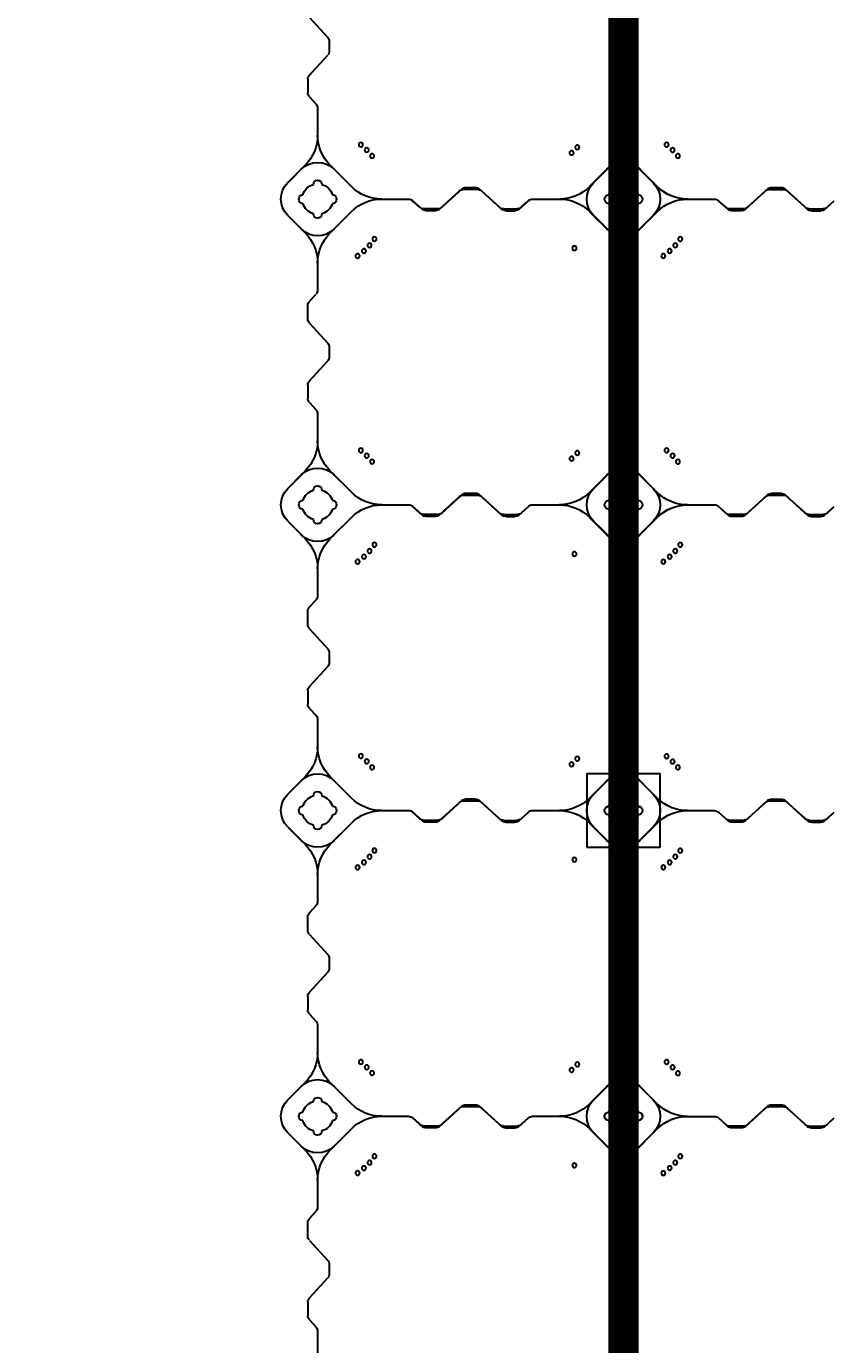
# Model space of a CAD drawing. Header units: millimetres. Extents: x -1612139 to -1260738, y 1141106 to 1536160.
# Drawn here: x -1313995 to -1312680, y 1256938 to 1259094 of the extents above; entities that cross this region are included whole.
import ezdxf

# ---------------------------------------------------------------- set-up
doc = ezdxf.new("R2010")
doc.units = ezdxf.units.MM
doc.header["$LTSCALE"] = 10
doc.layers.get('0').update_dxf_attribs({"linetype": 'CONTINUOUS'})
doc.layers.get('DEFPOINTS').update_dxf_attribs({"linetype": 'CONTINUOUS'})
doc.layers.add('W-FLOAT_BOWL浮筒', color=253, linetype='CONTINUOUS')
doc.styles.add('STANDARD_T3', font='simplex.shx', dxfattribs={"width": 0.7, "bigfont": 'gbcbig.shx'})
doc.dimstyles.new('W&&200', dxfattribs={"dimtxt": 700, "dimasz": 200, "dimexe": 500, "dimexo": 600, "dimgap": 200, "dimtad": 1, "dimdec": 0, "dimzin": 0, "dimdsep": 46, "dimtxsty": 'STANDARD_T3', "dimcen": 0.09, "dimclrd": 1, "dimclre": 1, "dimclrt": 7, "dimazin": 2, "dimtfac": 1, "dimtdec": 0, "dimtix": 1, "dimtmove": 2, "dimatfit": 3, "dimfxl": 100, "dimtolj": 1, "dimtzin": 0, "dimarcsym": 0})

# ---------------------------------------------------------------- blocks, each defined once
blk = doc.blocks.new('蓝色')
at = {"layer": 'W-FLOAT_BOWL浮筒', "color": 5}
for p, q in [((20006.3, -1148.4), (20006.3, -1104.2)), ((20006.3, -1148.2), (20006.3, -1104.2)), ((19989.9, -1170.3), (20003.7, -1155.1)), ((19992.9, -1166.8), (20003.7, -1154.9)), ((19987.3, -1192.3), (19987.3, -1177)), ((19990.3, -1195.8), (19990.3, -1173.5)), ((19989.9, -1199), (20019.7, -1231.8)), ((19992.9, -1202.5), (20022.7, -1235.3)), ((20022.3, -1260.8), (20022.3, -1238.5)), ((20025.3, -1257.3), (20025.3, -1242)), ((19989.9, -1300.3), (20019.7, -1267.5)), ((19992.9, -1296.8), (20022.7, -1264)), ((19987.3, -1307), (19987.3, -1322.3)), ((19990.3, -1303.5), (19990.3, -1325.8)), ((19989.9, -1329), (20003.7, -1344.2)), ((19992.9, -1332.5), (20003.7, -1344.4)), ((20006.3, -1394.9), (20006.3, -1350.9)), ((20006.3, -1394.9), (20006.3, -1351.1)), ((19951.1, -1479.1), (19985.8, -1444.4)), ((20061.6, -1479.1), (20026.8, -1444.4)), ((19979.5, -1450.8), (19951.2, -1479.1)), ((19957.5, -1472.8), (19985.8, -1444.5)), ((19957.5, -1472.7), (19979.4, -1450.8)), ((20055.2, -1472.8), (20026.8, -1444.5)), ((20033.2, -1450.8), (20055.2, -1472.7)), ((20033.2, -1450.8), (20061.5, -1479.1)), ((20173.5, -1486.2), (20161.6, -1497)), ((20177, -1483.2), (20161.8, -1497)), ((20202.5, -1483.6), (20180.2, -1483.6)), ((20199, -1480.6), (20183.7, -1480.6)), ((20205.7, -1483.2), (20238.5, -1513)), ((20209.2, -1486.2), (20242, -1516)), ((20303.5, -1486.2), (20270.7, -1516)), ((20307, -1483.2), (20274.2, -1513)), ((20310.2, -1483.6), (20332.5, -1483.6)), ((20313.7, -1480.6), (20329, -1480.6)), ((20335.7, -1483.2), (20350.9, -1497)), ((20339.2, -1486.2), (20351.1, -1497)), ((20110.9, -1499.6), (20155.1, -1499.6)), ((20110.9, -1499.6), (20154.9, -1499.6)), ((19985.8, -1554.9), (19951.1, -1520.1)), ((19979.5, -1548.4), (19951.2, -1520.1)), ((19979.4, -1548.4), (19957.5, -1526.5)), ((19957.5, -1526.5), (19985.8, -1554.8)), ((20026.8, -1554.9), (20061.6, -1520.1)), ((20055.2, -1526.5), (20026.8, -1554.8)), ((20033.2, -1548.4), (20061.5, -1520.1)), ((20055.2, -1526.5), (20033.2, -1548.4)), ((20245.2, -1515.6), (20267.5, -1515.6)), ((20248.7, -1518.6), (20264, -1518.6)), ((20006.3, -1648.4), (20006.3, -1604.2)), ((20006.3, -1648.2), (20006.3, -1604.2)), ((19989.9, -1670.3), (20003.7, -1655.1)), ((19992.9, -1666.8), (20003.7, -1654.9)), ((19987.3, -1692.3), (19987.3, -1677)), ((19990.3, -1695.8), (19990.3, -1673.5)), ((19989.9, -1699), (20019.7, -1731.8)), ((19992.9, -1702.5), (20022.7, -1735.3)), ((20022.3, -1760.8), (20022.3, -1738.5)), ((20025.3, -1757.3), (20025.3, -1742)), ((19989.9, -1800.3), (20019.7, -1767.5)), ((19992.9, -1796.8), (20022.7, -1764)), ((19987.3, -1807), (19987.3, -1822.3)), ((19990.3, -1803.5), (19990.3, -1825.8)), ((19989.9, -1829), (20003.7, -1844.2)), ((19992.9, -1832.5), (20003.7, -1844.4)), ((20006.3, -1894.9), (20006.3, -1850.9)), ((20006.3, -1894.9), (20006.3, -1851.1)), ((19951.1, -1979.1), (19985.8, -1944.4)), ((19979.5, -1950.8), (19951.2, -1979.1)), ((19957.5, -1972.8), (19985.8, -1944.5)), ((19957.5, -1972.7), (19979.4, -1950.8)), ((20061.6, -1979.1), (20026.8, -1944.4)), ((20055.2, -1972.8), (20026.8, -1944.5)), ((20033.2, -1950.8), (20055.2, -1972.7)), ((20033.2, -1950.8), (20061.5, -1979.1)), ((20177, -1983.2), (20161.8, -1997)), ((20199, -1980.6), (20183.7, -1980.6)), ((20205.7, -1983.2), (20238.5, -2013)), ((20307, -1983.2), (20274.2, -2013)), ((20313.7, -1980.6), (20329, -1980.6)), ((20335.7, -1983.2), (20350.9, -1997)), ((20110.9, -1999.6), (20155.1, -1999.6)), ((20110.9, -1999.6), (20154.9, -1999.6)), ((20173.5, -1986.2), (20161.6, -1997)), ((20202.5, -1983.6), (20180.2, -1983.6)), ((20209.2, -1986.2), (20242, -2016)), ((20303.5, -1986.2), (20270.7, -2016)), ((20310.2, -1983.6), (20332.5, -1983.6)), ((20339.2, -1986.2), (20351.1, -1997)), ((19985.8, -2054.9), (19951.1, -2020.1)), ((19979.5, -2048.4), (19951.2, -2020.1)), ((19957.5, -2026.5), (19985.8, -2054.8)), ((20026.8, -2054.9), (20061.6, -2020.1)), ((20055.2, -2026.5), (20026.8, -2054.8)), ((20033.2, -2048.4), (20061.5, -2020.1)), ((20245.2, -2015.6), (20267.5, -2015.6)), ((20248.7, -2018.6), (20264, -2018.6)), ((19979.4, -2048.4), (19957.5, -2026.5)), ((20055.2, -2026.5), (20033.2, -2048.4)), ((20006.3, -2148.4), (20006.3, -2104.2)), ((20006.3, -2148.2), (20006.3, -2104.2)), ((19989.9, -2170.3), (20003.7, -2155.1)), ((19992.9, -2166.8), (20003.7, -2154.9)), ((19987.3, -2192.3), (19987.3, -2177)), ((19990.3, -2195.8), (19990.3, -2173.5)), ((19989.9, -2199), (20019.7, -2231.8)), ((19992.9, -2202.5), (20022.7, -2235.3)), ((20022.3, -2260.8), (20022.3, -2238.5)), ((20025.3, -2257.3), (20025.3, -2242)), ((19989.9, -2300.3), (20019.7, -2267.5)), ((19992.9, -2296.8), (20022.7, -2264)), ((19990.3, -2303.5), (19990.3, -2325.8)), ((19987.3, -2307), (19987.3, -2322.3)), ((19989.9, -2329), (20003.7, -2344.2)), ((19992.9, -2332.5), (20003.7, -2344.4)), ((20006.3, -2394.9), (20006.3, -2350.9)), ((20006.3, -2394.9), (20006.3, -2351.1)), ((19951.1, -2479.1), (19985.8, -2444.4)), ((19979.5, -2450.8), (19951.2, -2479.1)), ((19957.5, -2472.8), (19985.8, -2444.5)), ((19957.5, -2472.7), (19979.4, -2450.8)), ((20061.6, -2479.1), (20026.8, -2444.4)), ((20055.2, -2472.8), (20026.8, -2444.5)), ((20033.2, -2450.8), (20055.2, -2472.7)), ((20033.2, -2450.8), (20061.5, -2479.1)), ((20110.9, -2499.6), (20155.1, -2499.6)), ((20110.9, -2499.6), (20154.9, -2499.6)), ((20173.5, -2486.2), (20161.6, -2497)), ((20177, -2483.2), (20161.8, -2497)), ((20202.5, -2483.6), (20180.2, -2483.6)), ((20199, -2480.6), (20183.7, -2480.6)), ((20205.7, -2483.2), (20238.5, -2513)), ((20209.2, -2486.2), (20242, -2516)), ((20303.5, -2486.2), (20270.7, -2516)), ((20307, -2483.2), (20274.2, -2513)), ((20310.2, -2483.6), (20332.5, -2483.6)), ((20313.7, -2480.6), (20329, -2480.6)), ((20335.7, -2483.2), (20350.9, -2497)), ((20339.2, -2486.2), (20351.1, -2497)), ((19985.8, -2554.9), (19951.1, -2520.1)), ((19979.5, -2548.4), (19951.2, -2520.1)), ((20026.8, -2554.9), (20061.6, -2520.1)), ((20033.2, -2548.4), (20061.5, -2520.1)), ((20245.2, -2515.6), (20267.5, -2515.6)), ((20248.7, -2518.6), (20264, -2518.6)), ((19979.4, -2548.4), (19957.5, -2526.5)), ((19957.5, -2526.5), (19985.8, -2554.8)), ((20055.2, -2526.5), (20026.8, -2554.8)), ((20055.2, -2526.5), (20033.2, -2548.4)), ((20006.3, -2648.4), (20006.3, -2604.2)), ((20006.3, -2648.2), (20006.3, -2604.2)), ((19989.9, -2670.3), (20003.7, -2655.1)), ((19992.9, -2666.8), (20003.7, -2654.9)), ((19987.3, -2692.3), (19987.3, -2677)), ((19990.3, -2695.8), (19990.3, -2673.5)), ((19989.9, -2699), (20019.7, -2731.8)), ((19992.9, -2702.5), (20022.7, -2735.3)), ((20022.3, -2760.8), (20022.3, -2738.5)), ((20025.3, -2757.3), (20025.3, -2742)), ((19989.9, -2800.3), (20019.7, -2767.5)), ((19992.9, -2796.8), (20022.7, -2764)), ((19987.3, -2807), (19987.3, -2822.3)), ((19990.3, -2803.5), (19990.3, -2825.8)), ((19989.9, -2829), (20003.7, -2844.2)), ((19992.9, -2832.5), (20003.7, -2844.4)), ((20006.3, -2894.9), (20006.3, -2850.9)), ((20006.3, -2894.9), (20006.3, -2851.1)), ((19951.1, -2979.1), (19985.8, -2944.4)), ((19979.5, -2950.8), (19951.2, -2979.1)), ((19957.5, -2972.8), (19985.8, -2944.5)), ((19957.5, -2972.7), (19979.4, -2950.8)), ((20061.6, -2979.1), (20026.8, -2944.4)), ((20055.2, -2972.8), (20026.8, -2944.5)), ((20033.2, -2950.8), (20055.2, -2972.7)), ((20033.2, -2950.8), (20061.5, -2979.1)), ((20173.5, -2986.2), (20161.6, -2997)), ((20177, -2983.2), (20161.8, -2997)), ((20202.5, -2983.6), (20180.2, -2983.6)), ((20199, -2980.6), (20183.7, -2980.6)), ((20205.7, -2983.2), (20238.5, -3013)), ((20209.2, -2986.2), (20242, -3016)), ((20303.5, -2986.2), (20270.7, -3016)), ((20307, -2983.2), (20274.2, -3013)), ((20310.2, -2983.6), (20332.5, -2983.6)), ((20313.7, -2980.6), (20329, -2980.6)), ((20335.7, -2983.2), (20350.9, -2997)), ((20339.2, -2986.2), (20351.1, -2997)), ((20110.9, -2999.6), (20155.1, -2999.6)), ((20110.9, -2999.6), (20154.9, -2999.6)), ((20245.2, -3015.6), (20267.5, -3015.6)), ((19985.8, -3054.9), (19951.1, -3020.1)), ((19979.5, -3048.4), (19951.2, -3020.1)), ((19979.4, -3048.4), (19957.5, -3026.5)), ((19957.5, -3026.5), (19985.8, -3054.8)), ((20026.8, -3054.9), (20061.6, -3020.1)), ((20055.2, -3026.5), (20026.8, -3054.8)), ((20033.2, -3048.4), (20061.5, -3020.1)), ((20055.2, -3026.5), (20033.2, -3048.4)), ((20248.7, -3018.6), (20264, -3018.6)), ((20006.3, -3148.4), (20006.3, -3104.2)), ((20006.3, -3148.2), (20006.3, -3104.2)), ((19989.9, -3170.3), (20003.7, -3155.1)), ((19992.9, -3166.8), (20003.7, -3154.9)), ((19987.3, -3192.3), (19987.3, -3177)), ((19990.3, -3195.8), (19990.3, -3173.5)), ((19989.9, -3199), (20019.7, -3231.8)), ((19992.9, -3202.5), (20022.7, -3235.3)), ((20022.3, -3260.8), (20022.3, -3238.5)), ((20025.3, -3257.3), (20025.3, -3242)), ((19989.9, -3300.3), (20019.7, -3267.5)), ((19992.9, -3296.8), (20022.7, -3264))]:
    blk.add_line(p, q, dxfattribs=at)
for centre in [(20071.6, -1406.7), (20081.9, -1414.9), (20091.1, -1424.1), (20099.2, -1434.3), (20095.3, -1570.2), (20076.9, -1588.6), (20086.6, -1579.9), (20071.6, -1906.7), (20081.9, -1914.9), (20091.1, -1924.1), (20099.2, -1934.3), (20095.3, -2070.2), (20076.9, -2088.6), (20086.6, -2079.9), (20071.6, -2406.7), (20081.9, -2414.9), (20091.1, -2424.1), (20099.2, -2434.3), (20076.9, -2588.6), (20086.6, -2579.9), (20095.3, -2570.2), (20071.6, -2906.7), (20081.9, -2914.9), (20091.1, -2924.1), (20099.2, -2934.3), (20086.6, -3079.9), (20095.3, -3070.2), (20076.9, -3088.6)]:
    blk.add_circle(centre, 3.5, dxfattribs=at)
for centre, radius, start, end in [((19996.3, -1148.2), 10, 317.7263, 0), ((19996.3, -1148.4), 10, 317.7263, 0), ((19997.3, -1177), 10, 137.7263, 180), ((20000.3, -1173.5), 10, 137.7263, 180), ((19997.3, -1192.3), 10, 180, 222.2737), ((20000.3, -1195.8), 10, 180, 222.2737), ((20012.3, -1238.5), 10, 0, 42.2737), ((20015.3, -1242), 10, 0, 42.2737), ((20012.3, -1260.8), 10, 317.7263, 0), ((20015.3, -1257.3), 10, 317.7263, 0), ((19997.3, -1307), 10, 137.7263, 180), ((20000.3, -1303.5), 10, 137.7263, 180), ((19997.3, -1322.3), 10, 180, 222.2737), ((20000.3, -1325.8), 10, 180, 222.2737), ((19996.3, -1350.9), 10, 0, 42.2737), ((19996.3, -1351.1), 10, 0, 42.2737), ((19936.3, -1394.9), 70, 315, 0), ((19936.3, -1395), 70, 315, 0), ((20076.3, -1394.9), 70, 180, 225), ((20076.3, -1395), 70, 180, 225), ((20006.3, -1477.7), 38, 45, 135), ((20006.4, -1477.7), 38, 45, 135), ((19984.4, -1499.6), 38, 135, 225), ((19984.4, -1499.7), 38, 135, 225), ((20006.3, -1499.6), 25, 106.2602, 163.7398), ((20006.3, -1499.6), 25, 106.2602, 163.7398), ((20006.3, -1499.6), 25, 106.2602, 163.7398), ((20006.3, -1499.6), 25, 106.2602, 163.7398), ((20006.3, -1475.6), 7, 0, 180), ((20006.3, -1475.6), 7, 0, 180), ((20006.3, -1475.6), 7, 0, 180), ((20006.3, -1475.6), 7, 0, 180), ((20006.3, -1499.6), 25, 16.2602, 73.7398), ((20006.3, -1499.6), 25, 16.2602, 73.7398), ((20006.3, -1499.6), 25, 16.2602, 73.7398), ((20006.3, -1499.6), 25, 16.2602, 73.7398), ((20028.3, -1499.6), 38, 315, 45), ((20028.3, -1499.7), 38, 315, 45), ((20111, -1429.6), 70, 225, 270), ((20111.1, -1429.6), 70, 225, 270), ((20180.2, -1493.6), 10, 90, 132.2737), ((20183.7, -1490.6), 10, 90, 132.2737), ((20199, -1490.6), 10, 47.7263, 90), ((20202.5, -1493.6), 10, 47.7263, 90), ((20310.2, -1493.6), 10, 90, 132.2737), ((20313.7, -1490.6), 10, 90, 132.2737), ((20329, -1490.6), 10, 47.7263, 90), ((20332.5, -1493.6), 10, 47.7263, 90), ((19982.3, -1499.6), 7, 90, 270), ((19982.3, -1499.6), 7, 90, 270), ((19982.3, -1499.6), 7, 90, 270), ((19982.3, -1499.6), 7, 90, 270), ((20006.3, -1499.6), 25, 196.2602, 253.7398), ((20006.3, -1499.6), 25, 196.2602, 253.7398), ((20006.3, -1499.6), 25, 196.2602, 253.7398), ((20006.3, -1499.6), 25, 196.2602, 253.7398), ((20006.3, -1499.6), 25, 286.2602, 343.7398), ((20006.3, -1499.6), 25, 286.2602, 343.7398), ((20006.3, -1499.6), 25, 286.2602, 343.7398), ((20006.3, -1499.6), 25, 286.2602, 343.7398), ((20030.3, -1499.6), 7, 270, 90), ((20030.3, -1499.6), 7, 270, 90), ((20030.3, -1499.6), 7, 270, 90), ((20030.3, -1499.6), 7, 270, 90), ((20111, -1569.6), 70, 90, 135), ((20111.1, -1569.6), 70, 90, 135), ((20154.9, -1489.6), 10, 270, 312.2737), ((20155.1, -1489.6), 10, 270, 312.2737), ((20006.3, -1523.6), 7, 180, 0), ((20006.3, -1523.6), 7, 180, 0), ((20006.3, -1523.6), 7, 180, 0), ((20006.3, -1523.6), 7, 180, 0), ((20245.2, -1505.6), 10, 227.7263, 270), ((20248.7, -1508.6), 10, 227.7263, 270), ((20264, -1508.6), 10, 270, 312.2737), ((20267.5, -1505.6), 10, 270, 312.2737), ((20006.3, -1521.6), 38, 225, 315), ((20006.4, -1521.6), 38, 225, 315), ((19936.3, -1604.3), 70, 0, 45), ((19936.3, -1604.3), 70, 0, 45), ((20076.3, -1604.3), 70, 135, 180), ((20076.3, -1604.3), 70, 135, 180), ((19996.3, -1648.2), 10, 317.7263, 0), ((19996.3, -1648.4), 10, 317.7263, 0), ((19997.3, -1677), 10, 137.7263, 180), ((20000.3, -1673.5), 10, 137.7263, 180), ((19997.3, -1692.3), 10, 180, 222.2737), ((20000.3, -1695.8), 10, 180, 222.2737), ((20012.3, -1738.5), 10, 0, 42.2737), ((20015.3, -1742), 10, 0, 42.2737), ((20012.3, -1760.8), 10, 317.7263, 0), ((20015.3, -1757.3), 10, 317.7263, 0), ((19997.3, -1807), 10, 137.7263, 180), ((20000.3, -1803.5), 10, 137.7263, 180), ((19997.3, -1822.3), 10, 180, 222.2737), ((20000.3, -1825.8), 10, 180, 222.2737), ((19996.3, -1850.9), 10, 0, 42.2737), ((19996.3, -1851.1), 10, 0, 42.2737), ((19936.3, -1894.9), 70, 315, 0), ((19936.3, -1895), 70, 315, 0), ((20076.3, -1894.9), 70, 180, 225), ((20076.3, -1895), 70, 180, 225), ((20006.3, -1977.7), 38, 45, 135), ((20006.4, -1977.7), 38, 45, 135), ((19984.4, -1999.6), 38, 135, 225), ((19984.4, -1999.7), 38, 135, 225), ((20006.3, -1999.6), 25, 106.2602, 163.7398), ((20006.3, -1999.6), 25, 106.2602, 163.7398), ((20006.3, -1999.6), 25, 106.2602, 163.7398), ((20006.3, -1999.6), 25, 106.2602, 163.7398), ((20006.3, -1975.6), 7, 0, 180), ((20006.3, -1975.6), 7, 0, 180), ((20006.3, -1975.6), 7, 0, 180), ((20006.3, -1975.6), 7, 0, 180), ((20006.3, -1999.6), 25, 16.2602, 73.7398), ((20006.3, -1999.6), 25, 16.2602, 73.7398), ((20006.3, -1999.6), 25, 16.2602, 73.7398), ((20006.3, -1999.6), 25, 16.2602, 73.7398), ((20028.3, -1999.6), 38, 315, 45), ((20028.3, -1999.7), 38, 315, 45), ((20111, -1929.6), 70, 225, 270), ((20111.1, -1929.6), 70, 225, 270), ((20183.7, -1990.6), 10, 90, 132.2737), ((20199, -1990.6), 10, 47.7263, 90), ((20313.7, -1990.6), 10, 90, 132.2737), ((20329, -1990.6), 10, 47.7263, 90), ((19982.3, -1999.6), 7, 90, 270), ((19982.3, -1999.6), 7, 90, 270), ((19982.3, -1999.6), 7, 90, 270), ((19982.3, -1999.6), 7, 90, 270), ((20030.3, -1999.6), 7, 270, 90), ((20030.3, -1999.6), 7, 270, 90), ((20030.3, -1999.6), 7, 270, 90), ((20030.3, -1999.6), 7, 270, 90), ((20111, -2069.6), 70, 90, 135), ((20111.1, -2069.6), 70, 90, 135), ((20154.9, -1989.6), 10, 270, 312.2737), ((20155.1, -1989.6), 10, 270, 312.2737), ((20180.2, -1993.6), 10, 90, 132.2737), ((20202.5, -1993.6), 10, 47.7263, 90), ((20310.2, -1993.6), 10, 90, 132.2737), ((20332.5, -1993.6), 10, 47.7263, 90), ((20006.3, -1999.6), 25, 196.2602, 253.7398), ((20006.3, -1999.6), 25, 196.2602, 253.7398), ((20006.3, -1999.6), 25, 196.2602, 253.7398), ((20006.3, -1999.6), 25, 196.2602, 253.7398), ((20006.3, -2023.6), 7, 180, 0), ((20006.3, -2023.6), 7, 180, 0), ((20006.3, -2023.6), 7, 180, 0), ((20006.3, -2023.6), 7, 180, 0), ((20006.3, -1999.6), 25, 286.2602, 343.7398), ((20006.3, -1999.6), 25, 286.2602, 343.7398), ((20006.3, -1999.6), 25, 286.2602, 343.7398), ((20006.3, -1999.6), 25, 286.2602, 343.7398), ((20245.2, -2005.6), 10, 227.7263, 270), ((20248.7, -2008.6), 10, 227.7263, 270), ((20264, -2008.6), 10, 270, 312.2737), ((20267.5, -2005.6), 10, 270, 312.2737), ((20006.3, -2021.6), 38, 225, 315), ((20006.4, -2021.6), 38, 225, 315), ((19936.3, -2104.3), 70, 0, 45), ((19936.3, -2104.3), 70, 0, 45), ((20076.3, -2104.3), 70, 135, 180), ((20076.3, -2104.3), 70, 135, 180), ((19996.3, -2148.2), 10, 317.7263, 0), ((19996.3, -2148.4), 10, 317.7263, 0), ((19997.3, -2177), 10, 137.7263, 180), ((20000.3, -2173.5), 10, 137.7263, 180), ((19997.3, -2192.3), 10, 180, 222.2737), ((20000.3, -2195.8), 10, 180, 222.2737), ((20012.3, -2238.5), 10, 0, 42.2737), ((20015.3, -2242), 10, 0, 42.2737), ((20012.3, -2260.8), 10, 317.7263, 0), ((20015.3, -2257.3), 10, 317.7263, 0), ((19997.3, -2307), 10, 137.7263, 180), ((20000.3, -2303.5), 10, 137.7263, 180), ((19997.3, -2322.3), 10, 180, 222.2737), ((20000.3, -2325.8), 10, 180, 222.2737), ((19996.3, -2350.9), 10, 0, 42.2737), ((19996.3, -2351.1), 10, 0, 42.2737), ((19936.3, -2394.9), 70, 315, 0), ((19936.3, -2395), 70, 315, 0), ((20076.3, -2394.9), 70, 180, 225), ((20076.3, -2395), 70, 180, 225), ((20006.3, -2477.7), 38, 45, 135), ((20006.4, -2477.7), 38, 45, 135), ((19984.4, -2499.6), 38, 135, 225), ((19984.4, -2499.7), 38, 135, 225), ((20006.3, -2499.6), 25, 106.2602, 163.7398), ((20006.3, -2499.6), 25, 106.2602, 163.7398), ((20006.3, -2499.6), 25, 106.2602, 163.7398), ((20006.3, -2499.6), 25, 106.2602, 163.7398), ((20006.3, -2475.6), 7, 0, 180), ((20006.3, -2475.6), 7, 0, 180), ((20006.3, -2475.6), 7, 0, 180), ((20006.3, -2475.6), 7, 0, 180), ((20006.3, -2499.6), 25, 16.2602, 73.7398), ((20006.3, -2499.6), 25, 16.2602, 73.7398), ((20006.3, -2499.6), 25, 16.2602, 73.7398), ((20006.3, -2499.6), 25, 16.2602, 73.7398), ((20028.3, -2499.6), 38, 315, 45), ((20028.3, -2499.7), 38, 315, 45), ((20111, -2429.6), 70, 225, 270), ((20111.1, -2429.6), 70, 225, 270), ((19982.3, -2499.6), 7, 90, 270), ((19982.3, -2499.6), 7, 90, 270), ((19982.3, -2499.6), 7, 90, 270), ((19982.3, -2499.6), 7, 90, 270), ((20030.3, -2499.6), 7, 270, 90), ((20030.3, -2499.6), 7, 270, 90), ((20030.3, -2499.6), 7, 270, 90), ((20030.3, -2499.6), 7, 270, 90), ((20111, -2569.6), 70, 90, 135), ((20111.1, -2569.6), 70, 90, 135), ((20154.9, -2489.6), 10, 270, 312.2737), ((20155.1, -2489.6), 10, 270, 312.2737), ((20180.2, -2493.6), 10, 90, 132.2737), ((20183.7, -2490.6), 10, 90, 132.2737), ((20199, -2490.6), 10, 47.7263, 90), ((20202.5, -2493.6), 10, 47.7263, 90), ((20310.2, -2493.6), 10, 90, 132.2737), ((20313.7, -2490.6), 10, 90, 132.2737), ((20329, -2490.6), 10, 47.7263, 90), ((20332.5, -2493.6), 10, 47.7263, 90), ((20006.3, -2499.6), 25, 196.2602, 253.7398), ((20006.3, -2499.6), 25, 196.2602, 253.7398), ((20006.3, -2499.6), 25, 196.2602, 253.7398), ((20006.3, -2499.6), 25, 196.2602, 253.7398), ((20006.3, -2499.6), 25, 286.2602, 343.7398), ((20006.3, -2499.6), 25, 286.2602, 343.7398), ((20006.3, -2499.6), 25, 286.2602, 343.7398), ((20006.3, -2499.6), 25, 286.2602, 343.7398), ((20245.2, -2505.6), 10, 227.7263, 270), ((20248.7, -2508.6), 10, 227.7263, 270), ((20264, -2508.6), 10, 270, 312.2737), ((20267.5, -2505.6), 10, 270, 312.2737), ((20006.3, -2523.6), 7, 180, 0), ((20006.3, -2523.6), 7, 180, 0), ((20006.3, -2523.6), 7, 180, 0), ((20006.3, -2523.6), 7, 180, 0), ((20006.3, -2521.6), 38, 225, 315), ((20006.4, -2521.6), 38, 225, 315), ((19936.3, -2604.3), 70, 0, 45), ((19936.3, -2604.3), 70, 0, 45), ((20076.3, -2604.3), 70, 135, 180), ((20076.3, -2604.3), 70, 135, 180), ((19996.3, -2648.2), 10, 317.7263, 0), ((19996.3, -2648.4), 10, 317.7263, 0), ((19997.3, -2677), 10, 137.7263, 180), ((20000.3, -2673.5), 10, 137.7263, 180), ((19997.3, -2692.3), 10, 180, 222.2737), ((20000.3, -2695.8), 10, 180, 222.2737), ((20012.3, -2738.5), 10, 0, 42.2737), ((20015.3, -2742), 10, 0, 42.2737), ((20015.3, -2757.3), 10, 317.7263, 0), ((20012.3, -2760.8), 10, 317.7263, 0), ((19997.3, -2807), 10, 137.7263, 180), ((20000.3, -2803.5), 10, 137.7263, 180), ((19997.3, -2822.3), 10, 180, 222.2737), ((20000.3, -2825.8), 10, 180, 222.2737), ((19996.3, -2850.9), 10, 0, 42.2737), ((19996.3, -2851.1), 10, 0, 42.2737), ((19936.3, -2894.9), 70, 315, 0), ((19936.3, -2895), 70, 315, 0), ((20076.3, -2894.9), 70, 180, 225), ((20076.3, -2895), 70, 180, 225), ((20006.3, -2977.7), 38, 45, 135), ((20006.4, -2977.7), 38, 45, 135), ((19984.4, -2999.6), 38, 135, 225), ((19984.4, -2999.7), 38, 135, 225), ((20006.3, -2975.6), 7, 0, 180), ((20006.3, -2975.6), 7, 0, 180), ((20006.3, -2975.6), 7, 0, 180), ((20006.3, -2975.6), 7, 0, 180), ((20028.3, -2999.6), 38, 315, 45), ((20028.3, -2999.7), 38, 315, 45), ((19982.3, -2999.6), 7, 90, 270), ((19982.3, -2999.6), 7, 90, 270), ((19982.3, -2999.6), 7, 90, 270), ((19982.3, -2999.6), 7, 90, 270), ((20006.3, -2999.6), 25, 106.2602, 163.7398), ((20006.3, -2999.6), 25, 106.2602, 163.7398), ((20006.3, -2999.6), 25, 106.2602, 163.7398), ((20006.3, -2999.6), 25, 106.2602, 163.7398), ((20006.3, -2999.6), 25, 16.2602, 73.7398), ((20006.3, -2999.6), 25, 16.2602, 73.7398), ((20006.3, -2999.6), 25, 16.2602, 73.7398), ((20006.3, -2999.6), 25, 16.2602, 73.7398), ((20030.3, -2999.6), 7, 270, 90), ((20030.3, -2999.6), 7, 270, 90), ((20030.3, -2999.6), 7, 270, 90), ((20030.3, -2999.6), 7, 270, 90), ((20111, -2929.6), 70, 225, 270), ((20111.1, -2929.6), 70, 225, 270), ((20180.2, -2993.6), 10, 90, 132.2737), ((20183.7, -2990.6), 10, 90, 132.2737), ((20199, -2990.6), 10, 47.7263, 90), ((20202.5, -2993.6), 10, 47.7263, 90), ((20310.2, -2993.6), 10, 90, 132.2737), ((20313.7, -2990.6), 10, 90, 132.2737), ((20329, -2990.6), 10, 47.7263, 90), ((20332.5, -2993.6), 10, 47.7263, 90), ((20006.3, -2999.6), 25, 196.2602, 253.7398), ((20006.3, -2999.6), 25, 196.2602, 253.7398), ((20006.3, -2999.6), 25, 196.2602, 253.7398), ((20006.3, -2999.6), 25, 196.2602, 253.7398), ((20006.3, -2999.6), 25, 286.2602, 343.7398), ((20006.3, -2999.6), 25, 286.2602, 343.7398), ((20006.3, -2999.6), 25, 286.2602, 343.7398), ((20006.3, -2999.6), 25, 286.2602, 343.7398), ((20111, -3069.6), 70, 90, 135), ((20111.1, -3069.6), 70, 90, 135), ((20154.9, -2989.6), 10, 270, 312.2737), ((20155.1, -2989.6), 10, 270, 312.2737), ((20245.2, -3005.6), 10, 227.7263, 270), ((20248.7, -3008.6), 10, 227.7263, 270), ((20264, -3008.6), 10, 270, 312.2737), ((20267.5, -3005.6), 10, 270, 312.2737), ((20006.3, -3023.6), 7, 180, 0), ((20006.3, -3023.6), 7, 180, 0), ((20006.3, -3023.6), 7, 180, 0), ((20006.3, -3023.6), 7, 180, 0), ((20006.3, -3021.6), 38, 225, 315), ((20006.4, -3021.6), 38, 225, 315), ((19936.3, -3104.3), 70, 0, 45), ((19936.3, -3104.3), 70, 0, 45), ((20076.3, -3104.3), 70, 135, 180), ((20076.3, -3104.3), 70, 135, 180), ((20000.3, -3173.5), 10, 137.7263, 180), ((19996.3, -3148.2), 10, 317.7263, 0), ((19996.3, -3148.4), 10, 317.7263, 0), ((19997.3, -3177), 10, 137.7263, 180), ((19997.3, -3192.3), 10, 180, 222.2737), ((20000.3, -3195.8), 10, 180, 222.2737), ((20012.3, -3238.5), 10, 0, 42.2737), ((20015.3, -3242), 10, 0, 42.2737), ((20012.3, -3260.8), 10, 317.7263, 0), ((20015.3, -3257.3), 10, 317.7263, 0)]:
    blk.add_arc(centre, radius, start, end, dxfattribs=at)
blk = doc.blocks.new('橙色')
at = {"layer": 'W-FLOAT_BOWL浮筒', "color": 30}
for p, q in [((20000, -648.5), (20000, -604.6)), ((20500, -648.7), (20500, -604.6)), ((19986.6, -667.1), (19997.4, -655.3)), ((20483.6, -670.6), (20497.4, -655.5)), ((19984, -696.1), (19984, -673.9)), ((20481, -692.6), (20481, -677.4)), ((19986.6, -702.9), (20016.4, -735.6)), ((20483.6, -699.4), (20513.4, -732.1)), ((20019, -757.6), (20019, -742.4)), ((20516, -761.1), (20516, -738.9)), ((19986.6, -797.1), (20016.4, -764.4)), ((20483.6, -800.6), (20513.4, -767.9)), ((19984, -803.9), (19984, -826.1)), ((20481, -807.4), (20481, -822.6)), ((19986.6, -832.9), (19997.4, -844.7)), ((20483.6, -829.4), (20497.4, -844.5)), ((20000, -895.3), (20000, -851.5)), ((20500, -895.3), (20500, -851.3)), ((19951.2, -973.2), (19979.5, -944.8)), ((20055.2, -979.5), (20020.5, -944.8)), ((20444.8, -979.5), (20479.5, -944.8)), ((20548.8, -973.2), (20520.5, -944.8)), ((19951.2, -973.1), (19973.1, -951.2)), ((20026.8, -951.2), (20055.2, -979.5)), ((20473.2, -951.2), (20444.8, -979.5)), ((20526.9, -951.2), (20548.8, -973.1)), ((20167.1, -986.6), (20155.3, -997.4)), ((20170.6, -983.6), (20155.5, -997.4)), ((20196.1, -984), (20173.9, -984)), ((20192.6, -981), (20177.4, -981)), ((20199.4, -983.6), (20232.1, -1013.4)), ((20202.9, -986.6), (20235.6, -1016.4)), ((20297.1, -986.6), (20264.4, -1016.4)), ((20300.6, -983.6), (20267.9, -1013.4)), ((20303.9, -984), (20326.1, -984)), ((20307.4, -981), (20322.6, -981)), ((20329.4, -983.6), (20344.5, -997.4)), ((20332.9, -986.6), (20344.7, -997.4)), ((20104.6, -1000), (20148.7, -1000)), ((20104.6, -1000), (20148.5, -1000)), ((20351.3, -1000), (20395.3, -1000)), ((20351.5, -1000), (20395.3, -1000)), ((19951.2, -1026.8), (19979.5, -1055.2)), ((19973.1, -1048.8), (19951.2, -1026.9)), ((20020.5, -1055.2), (20055.2, -1020.5)), ((20026.8, -1048.8), (20055.2, -1020.5)), ((20238.9, -1016), (20261.1, -1016)), ((20242.4, -1019), (20257.6, -1019)), ((20473.2, -1048.8), (20444.8, -1020.5)), ((20479.5, -1055.2), (20444.8, -1020.5)), ((20548.8, -1026.8), (20520.5, -1055.2)), ((20548.8, -1026.9), (20526.9, -1048.8)), ((20000, -1148.5), (20000, -1104.6)), ((20500, -1148.7), (20500, -1104.6)), ((19986.6, -1167.1), (19997.4, -1155.3)), ((20483.6, -1170.6), (20497.4, -1155.5)), ((19984, -1196.1), (19984, -1173.9)), ((20481, -1192.6), (20481, -1177.4)), ((19986.6, -1202.9), (20016.4, -1235.6)), ((20483.6, -1199.4), (20513.4, -1232.1)), ((20019, -1257.6), (20019, -1242.4)), ((20516, -1261.1), (20516, -1238.9)), ((19986.6, -1297.1), (20016.4, -1264.4)), ((20483.6, -1300.6), (20513.4, -1267.9)), ((19984, -1303.9), (19984, -1326.1)), ((20481, -1307.4), (20481, -1322.6)), ((19986.6, -1332.9), (19997.4, -1344.7)), ((20483.6, -1329.4), (20497.4, -1344.5)), ((20000, -1395.3), (20000, -1351.5)), ((20500, -1395.3), (20500, -1351.3)), ((19951.2, -1473.2), (19979.5, -1444.8)), ((19951.2, -1473.1), (19973.1, -1451.2)), ((20055.2, -1479.5), (20020.5, -1444.8)), ((20026.8, -1451.2), (20055.2, -1479.5)), ((20444.8, -1479.5), (20479.5, -1444.8)), ((20473.2, -1451.2), (20444.8, -1479.5)), ((20548.8, -1473.2), (20520.5, -1444.8)), ((20526.9, -1451.2), (20548.8, -1473.1)), ((20167.1, -1486.6), (20155.3, -1497.4)), ((20170.6, -1483.6), (20155.5, -1497.4)), ((20196.1, -1484), (20173.9, -1484)), ((20192.6, -1481), (20177.4, -1481)), ((20199.4, -1483.6), (20232.1, -1513.4)), ((20202.9, -1486.6), (20235.6, -1516.4)), ((20297.1, -1486.6), (20264.4, -1516.4)), ((20300.6, -1483.6), (20267.9, -1513.4)), ((20303.9, -1484), (20326.1, -1484)), ((20307.4, -1481), (20322.6, -1481)), ((20329.4, -1483.6), (20344.5, -1497.4)), ((20332.9, -1486.6), (20344.7, -1497.4)), ((20104.6, -1500), (20148.7, -1500)), ((20104.6, -1500), (20148.5, -1500)), ((20351.3, -1500), (20395.3, -1500)), ((20351.5, -1500), (20395.3, -1500)), ((19951.2, -1526.8), (19979.5, -1555.2)), ((19973.1, -1548.8), (19951.2, -1526.9)), ((20020.5, -1555.2), (20055.2, -1520.5)), ((20026.8, -1548.8), (20055.2, -1520.5)), ((20238.9, -1516), (20261.1, -1516)), ((20242.4, -1519), (20257.6, -1519)), ((20473.2, -1548.8), (20444.8, -1520.5)), ((20479.5, -1555.2), (20444.8, -1520.5)), ((20548.8, -1526.8), (20520.5, -1555.2)), ((20548.8, -1526.9), (20526.9, -1548.8)), ((20000, -1648.5), (20000, -1604.6)), ((20500, -1648.7), (20500, -1604.6)), ((19986.6, -1667.1), (19997.4, -1655.3)), ((20483.6, -1670.6), (20497.4, -1655.5)), ((19984, -1696.1), (19984, -1673.9)), ((20481, -1692.6), (20481, -1677.4)), ((19986.6, -1702.9), (20016.4, -1735.6)), ((20483.6, -1699.4), (20513.4, -1732.1)), ((20019, -1757.6), (20019, -1742.4)), ((20516, -1761.1), (20516, -1738.9)), ((19986.6, -1797.1), (20016.4, -1764.4)), ((20483.6, -1800.6), (20513.4, -1767.9)), ((19984, -1803.9), (19984, -1826.1)), ((20481, -1807.4), (20481, -1822.6)), ((20483.6, -1829.4), (20497.4, -1844.5)), ((19986.6, -1832.9), (19997.4, -1844.7)), ((20000, -1895.3), (20000, -1851.5)), ((20500, -1895.3), (20500, -1851.3)), ((19951.2, -1973.2), (19979.5, -1944.8)), ((19951.2, -1973.1), (19973.1, -1951.2)), ((20055.2, -1979.5), (20020.5, -1944.8)), ((20026.8, -1951.2), (20055.2, -1979.5)), ((20444.8, -1979.5), (20479.5, -1944.8)), ((20473.2, -1951.2), (20444.8, -1979.5)), ((20548.8, -1973.2), (20520.5, -1944.8)), ((20526.9, -1951.2), (20548.8, -1973.1)), ((20192.6, -1981), (20177.4, -1981)), ((20307.4, -1981), (20322.6, -1981)), ((20104.6, -2000), (20148.7, -2000)), ((20104.6, -2000), (20148.5, -2000)), ((20167.1, -1986.6), (20155.3, -1997.4)), ((20170.6, -1983.6), (20155.5, -1997.4)), ((20196.1, -1984), (20173.9, -1984)), ((20199.4, -1983.6), (20232.1, -2013.4)), ((20202.9, -1986.6), (20235.6, -2016.4)), ((20297.1, -1986.6), (20264.4, -2016.4)), ((20300.6, -1983.6), (20267.9, -2013.4)), ((20303.9, -1984), (20326.1, -1984)), ((20329.4, -1983.6), (20344.5, -1997.4)), ((20332.9, -1986.6), (20344.7, -1997.4)), ((20351.3, -2000), (20395.3, -2000)), ((20351.5, -2000), (20395.3, -2000)), ((20020.5, -2055.2), (20055.2, -2020.5)), ((20026.8, -2048.8), (20055.2, -2020.5)), ((20238.9, -2016), (20261.1, -2016)), ((20242.4, -2019), (20257.6, -2019)), ((20473.2, -2048.8), (20444.8, -2020.5)), ((20479.5, -2055.2), (20444.8, -2020.5)), ((19951.2, -2026.8), (19979.5, -2055.2)), ((19973.1, -2048.8), (19951.2, -2026.9)), ((20548.8, -2026.8), (20520.5, -2055.2)), ((20548.8, -2026.9), (20526.9, -2048.8)), ((20000, -2148.5), (20000, -2104.6)), ((20500, -2148.7), (20500, -2104.6)), ((19986.6, -2167.1), (19997.4, -2155.3)), ((20483.6, -2170.6), (20497.4, -2155.5)), ((19984, -2196.1), (19984, -2173.9)), ((20481, -2192.6), (20481, -2177.4)), ((19986.6, -2202.9), (20016.4, -2235.6)), ((20483.6, -2199.4), (20513.4, -2232.1)), ((20516, -2261.1), (20516, -2238.9)), ((20019, -2257.6), (20019, -2242.4)), ((19986.6, -2297.1), (20016.4, -2264.4)), ((20483.6, -2300.6), (20513.4, -2267.9)), ((19984, -2303.9), (19984, -2326.1)), ((20481, -2307.4), (20481, -2322.6)), ((19986.6, -2332.9), (19997.4, -2344.7)), ((20483.6, -2329.4), (20497.4, -2344.5)), ((20000, -2395.3), (20000, -2351.5)), ((20500, -2395.3), (20500, -2351.3)), ((19951.2, -2473.2), (19979.5, -2444.8)), ((19951.2, -2473.1), (19973.1, -2451.2)), ((20055.2, -2479.5), (20020.5, -2444.8)), ((20026.8, -2451.2), (20055.2, -2479.5)), ((20444.8, -2479.5), (20479.5, -2444.8)), ((20473.2, -2451.2), (20444.8, -2479.5)), ((20548.8, -2473.2), (20520.5, -2444.8)), ((20526.9, -2451.2), (20548.8, -2473.1)), ((20104.6, -2500), (20148.7, -2500)), ((20104.6, -2500), (20148.5, -2500)), ((20167.1, -2486.6), (20155.3, -2497.4)), ((20170.6, -2483.6), (20155.5, -2497.4)), ((20196.1, -2484), (20173.9, -2484)), ((20192.6, -2481), (20177.4, -2481)), ((20199.4, -2483.6), (20232.1, -2513.4)), ((20202.9, -2486.6), (20235.6, -2516.4)), ((20297.1, -2486.6), (20264.4, -2516.4)), ((20300.6, -2483.6), (20267.9, -2513.4)), ((20303.9, -2484), (20326.1, -2484)), ((20307.4, -2481), (20322.6, -2481)), ((20329.4, -2483.6), (20344.5, -2497.4)), ((20332.9, -2486.6), (20344.7, -2497.4)), ((20351.3, -2500), (20395.3, -2500)), ((20351.5, -2500), (20395.3, -2500)), ((20020.5, -2555.2), (20055.2, -2520.5)), ((20026.8, -2548.8), (20055.2, -2520.5)), ((20238.9, -2516), (20261.1, -2516)), ((20242.4, -2519), (20257.6, -2519)), ((20473.2, -2548.8), (20444.8, -2520.5)), ((20479.5, -2555.2), (20444.8, -2520.5)), ((19951.2, -2526.8), (19979.5, -2555.2)), ((19973.1, -2548.8), (19951.2, -2526.9)), ((20548.8, -2526.8), (20520.5, -2555.2)), ((20548.8, -2526.9), (20526.9, -2548.8)), ((20000, -2648.5), (20000, -2604.6)), ((20500, -2648.7), (20500, -2604.6)), ((19986.6, -2667.1), (19997.4, -2655.3)), ((20483.6, -2670.6), (20497.4, -2655.5)), ((19984, -2696.1), (19984, -2673.9)), ((20481, -2692.6), (20481, -2677.4)), ((19986.6, -2702.9), (20016.4, -2735.6)), ((20483.6, -2699.4), (20513.4, -2732.1)), ((20019, -2757.6), (20019, -2742.4)), ((20516, -2761.1), (20516, -2738.9)), ((19986.6, -2797.1), (20016.4, -2764.4)), ((20483.6, -2800.6), (20513.4, -2767.9))]:
    blk.add_line(p, q, dxfattribs=at)
for centre in [(20065.3, -907.1), (20075.6, -915.2), (20084.8, -924.4), (20419.7, -919.7), (20092.9, -934.7), (20080.3, -1080.3), (20089, -1070.6), (20415.2, -1075.6), (20070.6, -1089), (20424.4, -1084.8), (20065.3, -1407.1), (20075.6, -1415.2), (20084.8, -1424.4), (20419.7, -1419.7), (20092.9, -1434.7), (20089, -1570.6), (20415.2, -1575.6), (20070.6, -1589), (20080.3, -1580.3), (20424.4, -1584.8), (20065.3, -1907.1), (20075.6, -1915.2), (20419.7, -1919.7), (20084.8, -1924.4), (20092.9, -1934.7), (20089, -2070.6), (20070.6, -2089), (20080.3, -2080.3), (20415.2, -2075.6), (20424.4, -2084.8), (20065.3, -2407.1), (20075.6, -2415.2), (20084.8, -2424.4), (20092.9, -2434.7), (20419.7, -2419.7), (20070.6, -2589), (20080.3, -2580.3), (20089, -2570.6), (20415.2, -2575.6), (20424.4, -2584.8)]:
    blk.add_circle(centre, 3.5, dxfattribs=at)
for centre, radius, start, end in [((19994, -673.9), 10, 137.7263, 180), ((19990, -648.5), 10, 317.7263, 0), ((20490, -648.7), 10, 317.7263, 0), ((20491, -677.4), 10, 137.7263, 180), ((19994, -696.1), 10, 180, 222.2737), ((20491, -692.6), 10, 180, 222.2737), ((20506, -738.9), 10, 0, 42.2737), ((20009, -742.4), 10, 0, 42.2737), ((20009, -757.6), 10, 317.7263, 0), ((20506, -761.1), 10, 317.7263, 0), ((19994, -803.9), 10, 137.7263, 180), ((20491, -807.4), 10, 137.7263, 180), ((19994, -826.1), 10, 180, 222.2737), ((20491, -822.6), 10, 180, 222.2737), ((19990, -851.5), 10, 0, 42.2737), ((20490, -851.3), 10, 0, 42.2737), ((19930, -895.3), 70, 315, 0), ((20070, -895.3), 70, 180, 225), ((20430, -895.3), 70, 315, 0), ((20570, -895.3), 70, 180, 225), ((20000, -978), 38, 45, 135), ((20500, -978), 38, 45, 135), ((20000, -976), 7, 0, 180), ((20000, -976), 7, 0, 180), ((20500, -976), 7, 0, 180), ((20500, -976), 7, 0, 180), ((19978, -1000), 38, 135, 225), ((19978, -1000), 38, 135, 225), ((20000, -1000), 25, 106.2602, 163.7398), ((20000, -1000), 25, 106.2602, 163.7398), ((20000, -1000), 25, 16.2602, 73.7398), ((20000, -1000), 25, 16.2602, 73.7398), ((20104.7, -930), 70, 225, 270), ((20104.7, -930), 70, 225, 270), ((20173.9, -994), 10, 90, 132.2737), ((20177.4, -991), 10, 90, 132.2737), ((20192.6, -991), 10, 47.7263, 90), ((20196.1, -994), 10, 47.7263, 90), ((20303.9, -994), 10, 90, 132.2737), ((20307.4, -991), 10, 90, 132.2737), ((20322.6, -991), 10, 47.7263, 90), ((20326.1, -994), 10, 47.7263, 90), ((20395.3, -930), 70, 270, 315), ((20395.3, -930), 70, 270, 315), ((20500, -1000), 25, 106.2602, 163.7398), ((20500, -1000), 25, 106.2602, 163.7398), ((20500, -1000), 25, 16.2602, 73.7398), ((20500, -1000), 25, 16.2602, 73.7398), ((20522, -1000), 38, 315, 45), ((20522, -1000), 38, 315, 45), ((19976, -1000), 7, 90, 270), ((19976, -1000), 7, 90, 270), ((20000, -1000), 25, 196.2602, 253.7398), ((20000, -1000), 25, 196.2602, 253.7398), ((20000, -1000), 25, 286.2602, 343.7398), ((20000, -1000), 25, 286.2602, 343.7398), ((20024, -1000), 7, 270, 90), ((20024, -1000), 7, 270, 90), ((20104.7, -1070), 70, 90, 135), ((20104.7, -1070), 70, 90, 135), ((20148.5, -990), 10, 270, 312.2737), ((20148.7, -990), 10, 270, 312.2737), ((20351.3, -990), 10, 227.7263, 270), ((20351.5, -990), 10, 227.7263, 270), ((20395.3, -1070), 70, 45, 90), ((20395.3, -1070), 70, 45, 90), ((20476, -1000), 7, 90, 270), ((20476, -1000), 7, 90, 270), ((20500, -1000), 25, 196.2602, 253.7398), ((20500, -1000), 25, 196.2602, 253.7398), ((20500, -1000), 25, 286.2602, 343.7398), ((20500, -1000), 25, 286.2602, 343.7398), ((20524, -1000), 7, 270, 90), ((20524, -1000), 7, 270, 90), ((20000, -1024), 7, 180, 0), ((20000, -1024), 7, 180, 0), ((20238.9, -1006), 10, 227.7263, 270), ((20242.4, -1009), 10, 227.7263, 270), ((20257.6, -1009), 10, 270, 312.2737), ((20261.1, -1006), 10, 270, 312.2737), ((20500, -1024), 7, 180, 0), ((20500, -1024), 7, 180, 0), ((20000, -1022), 38, 225, 315), ((19930, -1104.7), 70, 0, 45), ((20070, -1104.7), 70, 135, 180), ((20500, -1022), 38, 225, 315), ((20430, -1104.7), 70, 0, 45), ((20570, -1104.7), 70, 135, 180), ((19990, -1148.5), 10, 317.7263, 0), ((20490, -1148.7), 10, 317.7263, 0), ((19994, -1173.9), 10, 137.7263, 180), ((20491, -1177.4), 10, 137.7263, 180), ((19994, -1196.1), 10, 180, 222.2737), ((20491, -1192.6), 10, 180, 222.2737), ((20009, -1242.4), 10, 0, 42.2737), ((20506, -1238.9), 10, 0, 42.2737), ((20009, -1257.6), 10, 317.7263, 0), ((20506, -1261.1), 10, 317.7263, 0), ((19994, -1303.9), 10, 137.7263, 180), ((20491, -1307.4), 10, 137.7263, 180), ((19994, -1326.1), 10, 180, 222.2737), ((20491, -1322.6), 10, 180, 222.2737), ((19990, -1351.5), 10, 0, 42.2737), ((20490, -1351.3), 10, 0, 42.2737), ((19930, -1395.3), 70, 315, 0), ((20070, -1395.3), 70, 180, 225), ((20430, -1395.3), 70, 315, 0), ((20570, -1395.3), 70, 180, 225), ((20000, -1478), 38, 45, 135), ((20500, -1478), 38, 45, 135), ((19978, -1500), 38, 135, 225), ((19978, -1500), 38, 135, 225), ((20000, -1500), 25, 106.2602, 163.7398), ((20000, -1500), 25, 106.2602, 163.7398), ((20000, -1476), 7, 0, 180), ((20000, -1476), 7, 0, 180), ((20000, -1500), 25, 16.2602, 73.7398), ((20000, -1500), 25, 16.2602, 73.7398), ((20104.7, -1430), 70, 225, 270), ((20104.7, -1430), 70, 225, 270), ((20173.9, -1494), 10, 90, 132.2737), ((20177.4, -1491), 10, 90, 132.2737), ((20192.6, -1491), 10, 47.7263, 90), ((20196.1, -1494), 10, 47.7263, 90), ((20303.9, -1494), 10, 90, 132.2737), ((20307.4, -1491), 10, 90, 132.2737), ((20322.6, -1491), 10, 47.7263, 90), ((20326.1, -1494), 10, 47.7263, 90), ((20395.3, -1430), 70, 270, 315), ((20395.3, -1430), 70, 270, 315), ((20500, -1500), 25, 106.2602, 163.7398), ((20500, -1500), 25, 106.2602, 163.7398), ((20500, -1476), 7, 0, 180), ((20500, -1476), 7, 0, 180), ((20500, -1500), 25, 16.2602, 73.7398), ((20500, -1500), 25, 16.2602, 73.7398), ((20522, -1500), 38, 315, 45), ((20522, -1500), 38, 315, 45), ((19976, -1500), 7, 90, 270), ((19976, -1500), 7, 90, 270), ((20000, -1500), 25, 196.2602, 253.7398), ((20000, -1500), 25, 196.2602, 253.7398), ((20000, -1500), 25, 286.2602, 343.7398), ((20000, -1500), 25, 286.2602, 343.7398), ((20024, -1500), 7, 270, 90), ((20024, -1500), 7, 270, 90), ((20104.7, -1570), 70, 90, 135), ((20104.7, -1570), 70, 90, 135), ((20148.5, -1490), 10, 270, 312.2737), ((20148.7, -1490), 10, 270, 312.2737), ((20351.3, -1490), 10, 227.7263, 270), ((20351.5, -1490), 10, 227.7263, 270), ((20395.3, -1570), 70, 45, 90), ((20395.3, -1570), 70, 45, 90), ((20476, -1500), 7, 90, 270), ((20476, -1500), 7, 90, 270), ((20500, -1500), 25, 196.2602, 253.7398), ((20500, -1500), 25, 196.2602, 253.7398), ((20500, -1500), 25, 286.2602, 343.7398), ((20500, -1500), 25, 286.2602, 343.7398), ((20524, -1500), 7, 270, 90), ((20524, -1500), 7, 270, 90), ((20000, -1524), 7, 180, 0), ((20000, -1524), 7, 180, 0), ((20238.9, -1506), 10, 227.7263, 270), ((20242.4, -1509), 10, 227.7263, 270), ((20257.6, -1509), 10, 270, 312.2737), ((20261.1, -1506), 10, 270, 312.2737), ((20500, -1524), 7, 180, 0), ((20500, -1524), 7, 180, 0), ((20000, -1522), 38, 225, 315), ((20500, -1522), 38, 225, 315), ((19930, -1604.7), 70, 0, 45), ((20070, -1604.7), 70, 135, 180), ((20430, -1604.7), 70, 0, 45), ((20570, -1604.7), 70, 135, 180), ((19990, -1648.5), 10, 317.7263, 0), ((20490, -1648.7), 10, 317.7263, 0), ((19994, -1673.9), 10, 137.7263, 180), ((20491, -1677.4), 10, 137.7263, 180), ((19994, -1696.1), 10, 180, 222.2737), ((20491, -1692.6), 10, 180, 222.2737), ((20009, -1742.4), 10, 0, 42.2737), ((20506, -1738.9), 10, 0, 42.2737), ((20009, -1757.6), 10, 317.7263, 0), ((20506, -1761.1), 10, 317.7263, 0), ((19994, -1803.9), 10, 137.7263, 180), ((20491, -1807.4), 10, 137.7263, 180), ((19994, -1826.1), 10, 180, 222.2737), ((20491, -1822.6), 10, 180, 222.2737), ((19990, -1851.5), 10, 0, 42.2737), ((20490, -1851.3), 10, 0, 42.2737), ((19930, -1895.3), 70, 315, 0), ((20070, -1895.3), 70, 180, 225), ((20430, -1895.3), 70, 315, 0), ((20570, -1895.3), 70, 180, 225), ((20000, -1978), 38, 45, 135), ((20500, -1978), 38, 45, 135), ((19978, -2000), 38, 135, 225), ((19978, -2000), 38, 135, 225), ((20000, -2000), 25, 106.2602, 163.7398), ((20000, -2000), 25, 106.2602, 163.7398), ((20000, -1976), 7, 0, 180), ((20000, -1976), 7, 0, 180), ((20000, -2000), 25, 16.2602, 73.7398), ((20000, -2000), 25, 16.2602, 73.7398), ((20104.7, -1930), 70, 225, 270), ((20104.7, -1930), 70, 225, 270), ((20177.4, -1991), 10, 90, 132.2737), ((20192.6, -1991), 10, 47.7263, 90), ((20307.4, -1991), 10, 90, 132.2737), ((20322.6, -1991), 10, 47.7263, 90), ((20395.3, -1930), 70, 270, 315), ((20395.3, -1930), 70, 270, 315), ((20500, -2000), 25, 106.2602, 163.7398), ((20500, -2000), 25, 106.2602, 163.7398), ((20500, -1976), 7, 0, 180), ((20500, -1976), 7, 0, 180), ((20500, -2000), 25, 16.2602, 73.7398), ((20500, -2000), 25, 16.2602, 73.7398), ((20522, -2000), 38, 315, 45), ((20522, -2000), 38, 315, 45), ((19976, -2000), 7, 90, 270), ((19976, -2000), 7, 90, 270), ((20024, -2000), 7, 270, 90), ((20024, -2000), 7, 270, 90), ((20104.7, -2070), 70, 90, 135), ((20104.7, -2070), 70, 90, 135), ((20148.5, -1990), 10, 270, 312.2737), ((20148.7, -1990), 10, 270, 312.2737), ((20173.9, -1994), 10, 90, 132.2737), ((20196.1, -1994), 10, 47.7263, 90), ((20303.9, -1994), 10, 90, 132.2737), ((20326.1, -1994), 10, 47.7263, 90), ((20351.3, -1990), 10, 227.7263, 270), ((20351.5, -1990), 10, 227.7263, 270), ((20395.3, -2070), 70, 45, 90), ((20395.3, -2070), 70, 45, 90), ((20476, -2000), 7, 90, 270), ((20476, -2000), 7, 90, 270), ((20524, -2000), 7, 270, 90), ((20524, -2000), 7, 270, 90), ((20000, -2000), 25, 196.2602, 253.7398), ((20000, -2000), 25, 196.2602, 253.7398), ((20000, -2024), 7, 180, 0), ((20000, -2024), 7, 180, 0), ((20000, -2000), 25, 286.2602, 343.7398), ((20000, -2000), 25, 286.2602, 343.7398), ((20238.9, -2006), 10, 227.7263, 270), ((20242.4, -2009), 10, 227.7263, 270), ((20257.6, -2009), 10, 270, 312.2737), ((20261.1, -2006), 10, 270, 312.2737), ((20500, -2000), 25, 196.2602, 253.7398), ((20500, -2000), 25, 196.2602, 253.7398), ((20500, -2024), 7, 180, 0), ((20500, -2024), 7, 180, 0), ((20500, -2000), 25, 286.2602, 343.7398), ((20500, -2000), 25, 286.2602, 343.7398), ((20000, -2022), 38, 225, 315), ((19930, -2104.7), 70, 0, 45), ((20070, -2104.7), 70, 135, 180), ((20500, -2022), 38, 225, 315), ((20430, -2104.7), 70, 0, 45), ((20570, -2104.7), 70, 135, 180), ((19990, -2148.5), 10, 317.7263, 0), ((20490, -2148.7), 10, 317.7263, 0), ((19994, -2173.9), 10, 137.7263, 180), ((20491, -2177.4), 10, 137.7263, 180), ((19994, -2196.1), 10, 180, 222.2737), ((20491, -2192.6), 10, 180, 222.2737), ((20009, -2242.4), 10, 0, 42.2737), ((20506, -2238.9), 10, 0, 42.2737), ((20009, -2257.6), 10, 317.7263, 0), ((20506, -2261.1), 10, 317.7263, 0), ((19994, -2303.9), 10, 137.7263, 180), ((20491, -2307.4), 10, 137.7263, 180), ((19994, -2326.1), 10, 180, 222.2737), ((20491, -2322.6), 10, 180, 222.2737), ((19990, -2351.5), 10, 0, 42.2737), ((20490, -2351.3), 10, 0, 42.2737), ((19930, -2395.3), 70, 315, 0), ((20070, -2395.3), 70, 180, 225), ((20430, -2395.3), 70, 315, 0), ((20570, -2395.3), 70, 180, 225), ((20000, -2478), 38, 45, 135), ((20500, -2478), 38, 45, 135), ((19978, -2500), 38, 135, 225), ((19978, -2500), 38, 135, 225), ((20000, -2500), 25, 106.2602, 163.7398), ((20000, -2500), 25, 106.2602, 163.7398), ((20000, -2476), 7, 0, 180), ((20000, -2476), 7, 0, 180), ((20000, -2500), 25, 16.2602, 73.7398), ((20000, -2500), 25, 16.2602, 73.7398), ((20500, -2500), 25, 106.2602, 163.7398), ((20500, -2500), 25, 106.2602, 163.7398), ((20500, -2476), 7, 0, 180), ((20500, -2476), 7, 0, 180), ((20500, -2500), 25, 16.2602, 73.7398), ((20500, -2500), 25, 16.2602, 73.7398), ((20522, -2500), 38, 315, 45), ((20522, -2500), 38, 315, 45), ((19976, -2500), 7, 90, 270), ((19976, -2500), 7, 90, 270), ((20024, -2500), 7, 270, 90), ((20024, -2500), 7, 270, 90), ((20104.7, -2430), 70, 225, 270), ((20104.7, -2430), 70, 225, 270), ((20104.7, -2570), 70, 90, 135), ((20104.7, -2570), 70, 90, 135), ((20148.5, -2490), 10, 270, 312.2737), ((20148.7, -2490), 10, 270, 312.2737), ((20173.9, -2494), 10, 90, 132.2737), ((20177.4, -2491), 10, 90, 132.2737), ((20192.6, -2491), 10, 47.7263, 90), ((20196.1, -2494), 10, 47.7263, 90), ((20303.9, -2494), 10, 90, 132.2737), ((20307.4, -2491), 10, 90, 132.2737), ((20322.6, -2491), 10, 47.7263, 90), ((20326.1, -2494), 10, 47.7263, 90), ((20351.3, -2490), 10, 227.7263, 270), ((20351.5, -2490), 10, 227.7263, 270), ((20395.3, -2430), 70, 270, 315), ((20395.3, -2430), 70, 270, 315), ((20395.3, -2570), 70, 45, 90), ((20395.3, -2570), 70, 45, 90), ((20476, -2500), 7, 90, 270), ((20476, -2500), 7, 90, 270), ((20524, -2500), 7, 270, 90), ((20524, -2500), 7, 270, 90), ((20000, -2500), 25, 196.2602, 253.7398), ((20000, -2500), 25, 196.2602, 253.7398), ((20000, -2500), 25, 286.2602, 343.7398), ((20000, -2500), 25, 286.2602, 343.7398), ((20238.9, -2506), 10, 227.7263, 270), ((20242.4, -2509), 10, 227.7263, 270), ((20257.6, -2509), 10, 270, 312.2737), ((20261.1, -2506), 10, 270, 312.2737), ((20500, -2500), 25, 196.2602, 253.7398), ((20500, -2500), 25, 196.2602, 253.7398), ((20500, -2500), 25, 286.2602, 343.7398), ((20500, -2500), 25, 286.2602, 343.7398), ((20000, -2524), 7, 180, 0), ((20000, -2524), 7, 180, 0), ((20500, -2524), 7, 180, 0), ((20500, -2524), 7, 180, 0), ((20000, -2522), 38, 225, 315), ((19930, -2604.7), 70, 0, 45), ((20070, -2604.7), 70, 135, 180), ((20500, -2522), 38, 225, 315), ((20430, -2604.7), 70, 0, 45), ((20570, -2604.7), 70, 135, 180), ((19990, -2648.5), 10, 317.7263, 0), ((20490, -2648.7), 10, 317.7263, 0), ((19994, -2673.9), 10, 137.7263, 180), ((20491, -2677.4), 10, 137.7263, 180), ((20491, -2692.6), 10, 180, 222.2737), ((19994, -2696.1), 10, 180, 222.2737), ((20009, -2742.4), 10, 0, 42.2737), ((20506, -2738.9), 10, 0, 42.2737), ((20009, -2757.6), 10, 317.7263, 0), ((20506, -2761.1), 10, 317.7263, 0)]:
    blk.add_arc(centre, radius, start, end, dxfattribs=at)
blk = doc.blocks.new('*D183')
at = {"color": 1, "lineweight": -2, "transparency": 16777216}
for p, q in [((-1333518.8, 1271320.9), (-1333518.8, 1271920.9)), ((-1311518.8, 1271320.9), (-1311518.8, 1271920.9)), ((-1333318.8, 1271420.9), (-1311718.8, 1271420.9))]:
    blk.add_line(p, q, dxfattribs=at)
at = {"color": 1, "transparency": 16777216}
for points in [[(-1333318.8, 1271454.3), (-1333318.8, 1271387.6), (-1333518.8, 1271420.9)], [(-1311718.8, 1271454.3), (-1311718.8, 1271387.6), (-1311518.8, 1271420.9)]]:
    blk.add_solid(points, dxfattribs=at)
at = {"layer": 'DEFPOINTS', "color": 0, "transparency": 16777216}
for p in [(-1311518.8, 1271420.9), (-1333518.8, 1256311.5), (-1311518.8, 1253811.5)]:
    blk.add_point(p, dxfattribs=at)
at = {"color": 7, "transparency": 16777216, "insert": (-1321828.2, 1271970.9), "char_height": 700, "attachment_point": 5, "style": 'STANDARD_T3'}
blk.add_mtext('\\A1;22000', dxfattribs=at)
blk = doc.blocks.new('LGZ')
at = {"color": 6}
blk.add_lwpolyline([(-60, -60), (60, -60), (60, 60), (-60, 60)], close=True, dxfattribs=at)

msp = doc.modelspace()

# ---------------------------------------------------------------- linework, layer by layer
at = {"color": 6, "const_width": 50}
msp.add_lwpolyline([(-1333018.8, 1255811.5), (-1324018.8, 1255811.5), (-1324018.8, 1267811.5), (-1323018.8, 1267811.5), (-1323018.8, 1255811.5), (-1313018.8, 1255811.5), (-1313018.8, 1267811.5), (-1312018.8, 1267811.5), (-1312018.8, 1253811.5)], dxfattribs=at)

# ---------------------------------------------------------------- block references
at = {"xscale": -1, "rotation": 180}
for name, p in [('橙色', (-1333518.8, 1256311.5)), ('蓝色', (-1333025.2, 1255811.8))]:
    msp.add_blockref(name, p, dxfattribs=at)
msp.add_blockref('LGZ', (-1313018.8, 1257811.5))

# ---------------------------------------------------------------- dimensions: what is measured, and where the dimension line sits
dim = msp.add_linear_dim(base=(-1311518.8, 1271420.9), p1=(-1333518.8, 1256311.5), p2=(-1311518.8, 1253811.5), dimstyle='W&&200', override={"dimfxlon": 1})
dim.commit()
dim.dimension.update_dxf_attribs({"geometry": '*D183', "text_midpoint": (-1321828.2, 1271970.9), "dimtype": 160})

doc.saveas('drawing.dxf')
